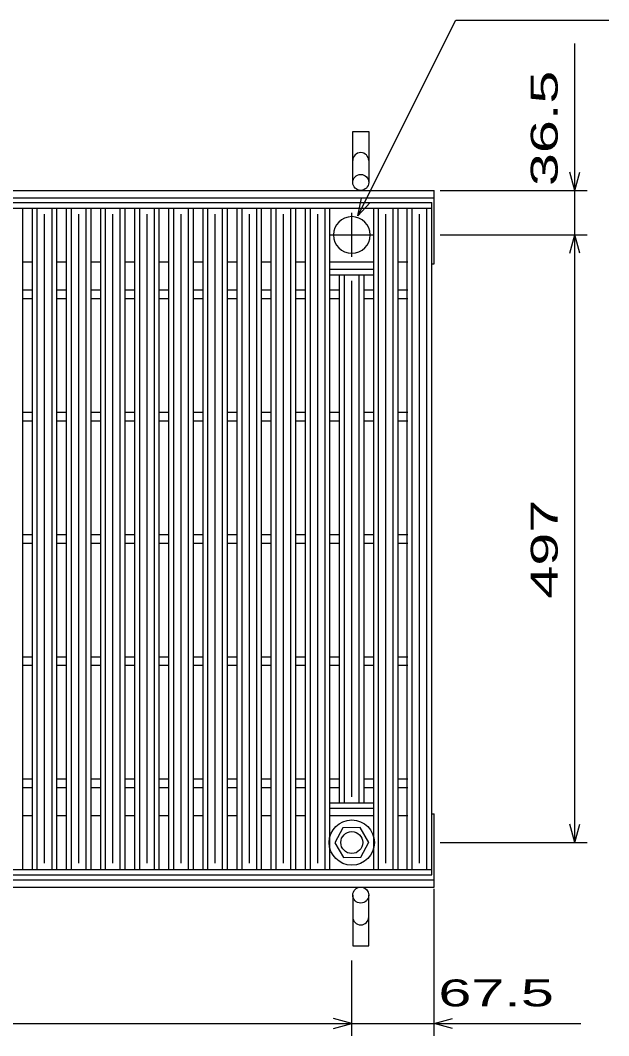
# Model space of a CAD drawing. Units: millimetres, scale not verified. Extents: x -1820 to 1731, y -1282 to 1054.
# Drawn here: x -688 to -207, y -253 to 578 of the extents above; entities that cross this region are included whole.
import ezdxf
from ezdxf.enums import TextEntityAlignment as Align

# ---------------------------------------------------------------- set-up
doc = ezdxf.new("R2010")
doc.units = ezdxf.units.MM
doc.header["$LTSCALE"] = 10
doc.linetypes.add('CHAIN', pattern=[18.5, 12, -1.5, 3.5, -1.5])
for name, color, linetype, lineweight in [('16', 3, 'Continuous', 25), ('19', 6, 'Continuous', 25), ('22', 2, 'Continuous', 25)]:
    doc.layers.add(name, color=color, linetype=linetype, lineweight=lineweight)
doc.styles.add('ベクトル', font='')
doc.styles.get('ベクトル').set_extended_font_data('ベクトル')

msp = doc.modelspace()

# ---------------------------------------------------------------- linework, layer by layer
at = {"layer": '16'}
for p, q in [((-1348, 428.5), (-352, 428.5)), ((-1348, 424), (-352, 424)), ((-706.3, 424), (-686.3, 424)), ((-686.3, -117), (-686.3, 424)), ((-678.4, -117), (-678.4, 424)), ((-678.4, 424), (-658.4, 424)), ((-674.4, -117), (-674.4, 424)), ((-662.4, -117), (-662.4, 424)), ((-658.4, -117), (-658.4, 424)), ((-650.5, -117), (-650.5, 424)), ((-650.5, 424), (-630.5, 424)), ((-646.5, -117), (-646.5, 424)), ((-634.5, -117), (-634.5, 424)), ((-630.5, -117), (-630.5, 424)), ((-622.6, -117), (-622.6, 424)), ((-622.6, 424), (-602.6, 424)), ((-618.6, -117), (-618.6, 424)), ((-606.6, -117), (-606.6, 424)), ((-602.6, -117), (-602.6, 424)), ((-594.7, -117), (-594.7, 424)), ((-594.7, 424), (-574.7, 424)), ((-590.7, -117), (-590.7, 424)), ((-578.7, -117), (-578.7, 424)), ((-574.7, -117), (-574.7, 424)), ((-566.8, -117), (-566.8, 424)), ((-566.8, 424), (-546.8, 424)), ((-562.8, -117), (-562.8, 424)), ((-550.8, -117), (-550.8, 424)), ((-546.8, -117), (-546.8, 424)), ((-538.9, -117), (-538.9, 424)), ((-538.9, 424), (-518.9, 424)), ((-534.9, -117), (-534.9, 424)), ((-522.9, -117), (-522.9, 424)), ((-518.9, -117), (-518.9, 424)), ((-511, -117), (-511, 424)), ((-511, 424), (-491, 424)), ((-507, -117), (-507, 424)), ((-495, -117), (-495, 424)), ((-491, -117), (-491, 424)), ((-483.1, -117), (-483.1, 424)), ((-483.1, 424), (-463.1, 424)), ((-479.1, -117), (-479.1, 424)), ((-467.1, -117), (-467.1, 424)), ((-463.1, -117), (-463.1, 424)), ((-455.2, -117), (-455.2, 424)), ((-455.2, 424), (-435.2, 424)), ((-451.2, -117), (-451.2, 424)), ((-439.2, -117), (-439.2, 424)), ((-435.2, -117), (-435.2, 424)), ((-399.4, -117), (-399.4, 424)), ((-399.4, 424), (-379.4, 424)), ((-395.4, -117), (-395.4, 424)), ((-383.4, -117), (-383.4, 424)), ((-379.4, -117), (-379.4, 424)), ((-372, -117), (-372, 424)), ((-372, 424), (-352, 424)), ((-368, -117), (-368, 424)), ((-356, -117), (-356, 424)), ((-352, 424), (-352, 428.5)), ((-352, -117), (-352, 424)), ((-668.4, -112), (-668.4, 419)), ((-640.5, -112), (-640.5, 419)), ((-612.6, -112), (-612.6, 419)), ((-584.7, -112), (-584.7, 419)), ((-556.8, -112), (-556.8, 419)), ((-528.9, -112), (-528.9, 419)), ((-501, -112), (-501, 419)), ((-473.1, -112), (-473.1, 419)), ((-445.2, -112), (-445.2, 419)), ((-389.4, -112), (-389.4, 419)), ((-362, -112), (-362, 419)), ((-686.3, 380), (-678.4, 380)), ((-658.4, 380), (-650.5, 380)), ((-630.5, 380), (-622.6, 380)), ((-602.6, 380), (-594.7, 380)), ((-574.7, 380), (-566.8, 380)), ((-546.8, 380), (-538.9, 380)), ((-518.9, 380), (-511, 380)), ((-491, 380), (-483.1, 380)), ((-463.1, 380), (-455.2, 380)), ((-435.2, 380), (-399.4, 380)), ((-435.2, 374), (-399.4, 374)), ((-435.2, 369.5), (-435.2, 374)), ((-399.4, 369.5), (-399.4, 374)), ((-379.4, 380), (-371.5, 380)), ((-435.2, 369.5), (-399.4, 369.5)), ((-427.3, -62.5), (-427.3, 369.5)), ((-427.3, 369.5), (-407.3, 369.5)), ((-423.3, -62.5), (-423.3, 369.5)), ((-411.3, -62.5), (-411.3, 369.5)), ((-407.3, -62.5), (-407.3, 369.5)), ((-417.3, -57.5), (-417.3, 364.5)), ((-686.3, 357), (-678.4, 357)), ((-686.3, 350), (-678.4, 350)), ((-658.4, 357), (-650.5, 357)), ((-658.4, 350), (-650.5, 350)), ((-630.5, 357), (-622.6, 357)), ((-630.5, 350), (-622.6, 350)), ((-602.6, 357), (-594.7, 357)), ((-602.6, 350), (-594.7, 350)), ((-574.7, 357), (-566.8, 357)), ((-574.7, 350), (-566.8, 350)), ((-546.8, 357), (-538.9, 357)), ((-546.8, 350), (-538.9, 350)), ((-518.9, 357), (-511, 357)), ((-518.9, 350), (-511, 350)), ((-491, 357), (-483.1, 357)), ((-491, 350), (-483.1, 350)), ((-463.1, 357), (-455.2, 357)), ((-463.1, 350), (-455.2, 350)), ((-435.2, 357), (-427.3, 357)), ((-435.2, 350), (-427.3, 350)), ((-407.3, 357), (-399.4, 357)), ((-407.3, 350), (-399.4, 350)), ((-379.4, 357), (-371.5, 357)), ((-379.4, 350), (-371.5, 350)), ((-686.3, 257), (-678.4, 257)), ((-686.3, 250), (-678.4, 250)), ((-658.4, 257), (-650.5, 257)), ((-658.4, 250), (-650.5, 250)), ((-630.5, 257), (-622.6, 257)), ((-630.5, 250), (-622.6, 250)), ((-602.6, 257), (-594.7, 257)), ((-602.6, 250), (-594.7, 250)), ((-574.7, 257), (-566.8, 257)), ((-574.7, 250), (-566.8, 250)), ((-546.8, 257), (-538.9, 257)), ((-546.8, 250), (-538.9, 250)), ((-518.9, 257), (-511, 257)), ((-518.9, 250), (-511, 250)), ((-491, 257), (-483.1, 257)), ((-491, 250), (-483.1, 250)), ((-463.1, 257), (-455.2, 257)), ((-463.1, 250), (-455.2, 250)), ((-435.2, 257), (-427.3, 257)), ((-435.2, 250), (-427.3, 250)), ((-407.3, 257), (-399.4, 257)), ((-407.3, 250), (-399.4, 250)), ((-379.4, 257), (-371.5, 257)), ((-379.4, 250), (-371.5, 250)), ((-686.3, 157), (-678.4, 157)), ((-686.3, 150), (-678.4, 150)), ((-658.4, 157), (-650.5, 157)), ((-658.4, 150), (-650.5, 150)), ((-630.5, 157), (-622.6, 157)), ((-630.5, 150), (-622.6, 150)), ((-602.6, 157), (-594.7, 157)), ((-602.6, 150), (-594.7, 150)), ((-574.7, 157), (-566.8, 157)), ((-574.7, 150), (-566.8, 150)), ((-546.8, 157), (-538.9, 157)), ((-546.8, 150), (-538.9, 150)), ((-518.9, 157), (-511, 157)), ((-518.9, 150), (-511, 150)), ((-491, 157), (-483.1, 157)), ((-491, 150), (-483.1, 150)), ((-463.1, 157), (-455.2, 157)), ((-463.1, 150), (-455.2, 150)), ((-435.2, 157), (-427.3, 157)), ((-435.2, 150), (-427.3, 150)), ((-407.3, 157), (-399.4, 157)), ((-407.3, 150), (-399.4, 150)), ((-379.4, 157), (-371.5, 157)), ((-379.4, 150), (-371.5, 150)), ((-686.3, 57), (-678.4, 57)), ((-686.3, 50), (-678.4, 50)), ((-658.4, 57), (-650.5, 57)), ((-658.4, 50), (-650.5, 50)), ((-630.5, 57), (-622.6, 57)), ((-630.5, 50), (-622.6, 50)), ((-602.6, 57), (-594.7, 57)), ((-602.6, 50), (-594.7, 50)), ((-574.7, 57), (-566.8, 57)), ((-574.7, 50), (-566.8, 50)), ((-546.8, 57), (-538.9, 57)), ((-546.8, 50), (-538.9, 50)), ((-518.9, 57), (-511, 57)), ((-518.9, 50), (-511, 50)), ((-491, 57), (-483.1, 57)), ((-491, 50), (-483.1, 50)), ((-463.1, 57), (-455.2, 57)), ((-463.1, 50), (-455.2, 50)), ((-435.2, 57), (-427.3, 57)), ((-435.2, 50), (-427.3, 50)), ((-407.3, 57), (-399.4, 57)), ((-407.3, 50), (-399.4, 50)), ((-379.4, 57), (-371.5, 57)), ((-379.4, 50), (-371.5, 50)), ((-686.3, -43), (-678.4, -43)), ((-658.4, -43), (-650.5, -43)), ((-630.5, -43), (-622.6, -43)), ((-602.6, -43), (-594.7, -43)), ((-574.7, -43), (-566.8, -43)), ((-546.8, -43), (-538.9, -43)), ((-518.9, -43), (-511, -43)), ((-491, -43), (-483.1, -43)), ((-463.1, -43), (-455.2, -43)), ((-435.2, -43), (-427.3, -43)), ((-407.3, -43), (-399.4, -43)), ((-379.4, -43), (-371.5, -43)), ((-686.3, -50), (-678.4, -50)), ((-658.4, -50), (-650.5, -50)), ((-630.5, -50), (-622.6, -50)), ((-602.6, -50), (-594.7, -50)), ((-574.7, -50), (-566.8, -50)), ((-546.8, -50), (-538.9, -50)), ((-518.9, -50), (-511, -50)), ((-491, -50), (-483.1, -50)), ((-463.1, -50), (-455.2, -50)), ((-435.2, -50), (-427.3, -50)), ((-407.3, -50), (-399.4, -50)), ((-379.4, -50), (-371.5, -50)), ((-435.2, -62.5), (-399.4, -62.5)), ((-435.2, -67), (-435.2, -62.5)), ((-427.3, -62.5), (-407.3, -62.5)), ((-399.4, -67), (-399.4, -62.5)), ((-686.3, -73), (-678.4, -73)), ((-658.4, -73), (-650.5, -73)), ((-630.5, -73), (-622.6, -73)), ((-602.6, -73), (-594.7, -73)), ((-574.7, -73), (-566.8, -73)), ((-546.8, -73), (-538.9, -73)), ((-518.9, -73), (-511, -73)), ((-491, -73), (-483.1, -73)), ((-463.1, -73), (-455.2, -73)), ((-435.2, -67), (-399.4, -67)), ((-435.2, -73), (-399.4, -73)), ((-379.4, -73), (-371.5, -73)), ((-424.59, -83.05), (-431.3, -95.34)), ((-410.6, -82.71), (-424.59, -83.05)), ((-403.3, -95), (-410.6, -82.71)), ((-431.3, -95.34), (-424, -107.29)), ((-410.01, -106.95), (-403.3, -94.66)), ((-424, -107.29), (-410.01, -106.95)), ((-1348, -117), (-352, -117)), ((-1348, -121.5), (-352, -121.5)), ((-706.3, -117), (-686.3, -117)), ((-678.4, -117), (-658.4, -117)), ((-650.5, -117), (-630.5, -117)), ((-622.6, -117), (-602.6, -117)), ((-594.7, -117), (-574.7, -117)), ((-566.8, -117), (-546.8, -117)), ((-538.9, -117), (-518.9, -117)), ((-511, -117), (-491, -117)), ((-483.1, -117), (-463.1, -117)), ((-455.2, -117), (-435.2, -117)), ((-399.4, -117), (-379.4, -117)), ((-372, -117), (-352, -117)), ((-352, -121.5), (-352, -117))]:
    msp.add_line(p, q, dxfattribs=at)
at = {"layer": '16', "linetype": 'CHAIN'}
for p, q in [((-417.3, 384), (-417.3, 420)), ((-435.3, 402), (-399.3, 402))]:
    msp.add_line(p, q, dxfattribs=at)
at = {"layer": '16'}
for radius in [18.5, 9]:
    msp.add_circle((-417.3, -95), radius, dxfattribs=at)
for start, end in [(90, 270), (270, 90)]:
    msp.add_arc((-417.3, 402), 15, start, end, dxfattribs=at)
at = {"layer": '19'}
for p, q in [((-416.5, 445), (-416.5, 486.62)), ((-416.5, 486.62), (-403.5, 486.62)), ((-403.5, 486.62), (-403.5, 445)), ((-1350, 438.5), (-350, 438.5)), ((-1350, 432.5), (-350, 432.5)), ((-350, 378.5), (-350, 438.5)), ((-352, 378.5), (-350, 378.5)), ((-352, -71.5), (-350, -71.5)), ((-350, -131.5), (-350, -71.5)), ((-1350, -125.5), (-350, -125.5)), ((-1350, -131.5), (-350, -131.5)), ((-416.5, -138), (-416.5, -179.62)), ((-403.5, -179.62), (-403.5, -138)), ((-416.5, -179.62), (-403.5, -179.62))]:
    msp.add_line(p, q, dxfattribs=at)
for centre in [(-410, 445), (-410, -138)]:
    msp.add_circle(centre, 6.5, dxfattribs=at)
for centre, start, end in [((-410, 462.84), 0, 180), ((-410, -155.84), 180, 0)]:
    msp.add_arc(centre, 6.5, start, end, dxfattribs=at)
at = {"layer": '22', "color": 4}
for p, q in [((-412.3, 417.6), (-332.3, 577.6)), ((-332.3, 577.6), (-207.3, 577.6)), ((-235, 438.5), (-235, 558.5)), ((-235, 438.5), (-239, 453.5)), ((-235, 438.5), (-231, 453.5)), ((-412.3, 417.6), (-409.3, 432.2)), ((-345, 438.5), (-225, 438.5)), ((-235, 402), (-235, 438.5)), ((-412.3, 417.6), (-402.3, 428.6)), ((-345, 402), (-225, 402)), ((-239, 387), (-235, 402)), ((-231, 387), (-235, 402)), ((-235, -95), (-235, 402)), ((-235, -95), (-239, -80)), ((-235, -95), (-231, -80)), ((-345, -95), (-225, -95)), ((-350, -253), (-350, -133)), ((-417.3, -253), (-417.3, -191.5)), ((-417.3, -243), (-432.3, -239)), ((-350, -243), (-335, -239)), ((-1282.2, -243), (-417.3, -243)), ((-432.3, -247), (-417.3, -243)), ((-417.3, -243), (-350, -243)), ((-335, -247), (-350, -243)), ((-350, -243), (-230, -243))]:
    msp.add_line(p, q, dxfattribs=at)

# ---------------------------------------------------------------- texts
at = {"layer": '22', "style": 'ベクトル', "width": 1.65}
for s, p in [(' 36.5 ', (-260, 428.5)), (' 497 ', (-260, 91))]:
    msp.add_text(s, height=21.99, rotation=90, dxfattribs=at).set_placement(p, align=Align.MIDDLE_LEFT)
msp.add_text(' 67.5 ', height=21.99, dxfattribs=at).set_placement((-360, -218), align=Align.MIDDLE_LEFT)

doc.saveas('drawing.dxf')
